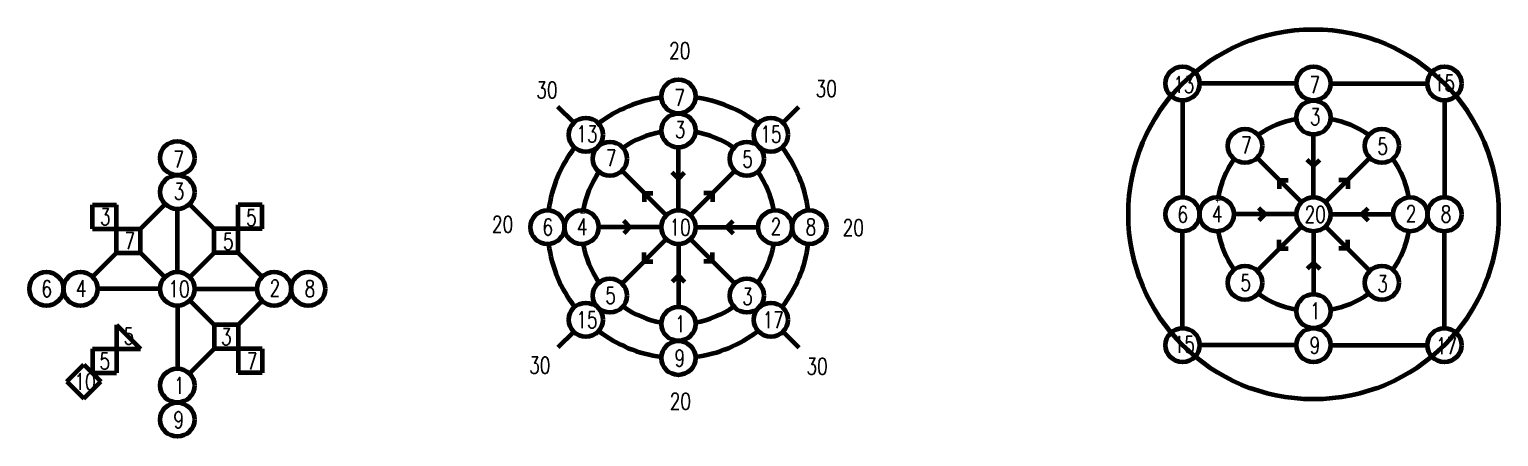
# Model space of a CAD drawing. Header units: millimetres. Extents: x 17618 to 124279, y -44229 to 16324.
# Drawn here: x 17618 to 39862, y 10152 to 16324 of the extents above; entities that cross this region are included whole.
import ezdxf

# ---------------------------------------------------------------- set-up
doc = ezdxf.new("R2010")
doc.units = ezdxf.units.MM
doc.header["$LTSCALE"] = 0.5
doc.layers.get('0').update_dxf_attribs({"lineweight": 80})
doc.styles.add('Annotative', font='romans.shx', dxfattribs={"width": 0.75})

msp = doc.modelspace()

# ---------------------------------------------------------------- linework, layer by layer
for p, q in [((36801, 15503), (35335, 15503)), ((37317, 15503), (38783, 15503)), ((25860, 14910), (25619, 15150)), ((29028, 14910), (29268, 15150)), ((35077, 15245), (35077, 13771)), ((39041, 15245), (39041, 13771)), ((37059, 13779), (37059, 14729)), ((27444, 13584), (27444, 14534)), ((36876, 13703), (36205, 14375)), ((37059, 14254), (36965, 14348)), ((37059, 14254), (37153, 14348)), ((37241, 13703), (37913, 14375)), ((27261, 13508), (26590, 14180)), ((27444, 14059), (27350, 14153)), ((27444, 14059), (27538, 14153)), ((27626, 13508), (28298, 14180)), ((36541, 14039), (36541, 13906)), ((36541, 14039), (36674, 14039)), ((37577, 14039), (37444, 14039)), ((37577, 14039), (37577, 13906)), ((26926, 13844), (26926, 13711)), ((26926, 13844), (27059, 13844)), ((27962, 13844), (27829, 13844)), ((27962, 13844), (27962, 13711)), ((18572, 13302), (18572, 13666)), ((18572, 13666), (18937, 13666)), ((18937, 12937), (18937, 13666)), ((19675, 13675), (19301, 13302)), ((19858, 12650), (19858, 13600)), ((20414, 13302), (20040, 13675)), ((20779, 12937), (20779, 13666)), ((21144, 13666), (20779, 13666)), ((21144, 13302), (21144, 13666)), ((36326, 13521), (36232, 13615)), ((37792, 13521), (37886, 13615)), ((26711, 13326), (26617, 13420)), ((28177, 13326), (28271, 13420)), ((36801, 13521), (35851, 13521)), ((36326, 13521), (36232, 13427)), ((37317, 13521), (38267, 13521)), ((37792, 13521), (37886, 13427)), ((18572, 13302), (19301, 13302)), ((19301, 12937), (19301, 13302)), ((20414, 12937), (20414, 13302)), ((21144, 13302), (20414, 13302)), ((27186, 13326), (26236, 13326)), ((27261, 13143), (26590, 12472)), ((26711, 13326), (26617, 13232)), ((27626, 13143), (28298, 12472)), ((27702, 13326), (28652, 13326)), ((28177, 13326), (28271, 13232)), ((35077, 11797), (35077, 13271)), ((36876, 13338), (36205, 12667)), ((36541, 13003), (36541, 13136)), ((37059, 13263), (37059, 12313)), ((37241, 13338), (37913, 12667)), ((37577, 13003), (37577, 13136)), ((39041, 11797), (39041, 13271)), ((18937, 12937), (18574, 12574)), ((18937, 12937), (19301, 12937)), ((19670, 12568), (19301, 12937)), ((20046, 12568), (20414, 12937)), ((20779, 12937), (20414, 12937)), ((21141, 12574), (20779, 12937)), ((26926, 12808), (26926, 12941)), ((27444, 13068), (27444, 12118)), ((27962, 12808), (27962, 12941)), ((36541, 13003), (36674, 13003)), ((37577, 13003), (37444, 13003)), ((26926, 12808), (27059, 12808)), ((27962, 12808), (27829, 12808)), ((37059, 12788), (36965, 12694)), ((37059, 12788), (37153, 12694)), ((27444, 12593), (27350, 12499)), ((27444, 12593), (27538, 12499)), ((19600, 12392), (18650, 12392)), ((20116, 12392), (21066, 12392)), ((19858, 12134), (19858, 11184)), ((20046, 12215), (20414, 11847)), ((20779, 11847), (21141, 12209)), ((18937, 11847), (18937, 11117)), ((18937, 11847), (19301, 11482)), ((20779, 11847), (20414, 11847)), ((20414, 11847), (20414, 11482)), ((20779, 11847), (20779, 11117)), ((25860, 11742), (25619, 11501)), ((29028, 11742), (29268, 11501)), ((18572, 11482), (19301, 11482)), ((18572, 11482), (18572, 11117)), ((20040, 11108), (20414, 11482)), ((21144, 11482), (20414, 11482)), ((21144, 11482), (21144, 11117)), ((36801, 11539), (35335, 11539)), ((37317, 11539), (38783, 11539)), ((18185, 10988), (18443, 11246)), ((18443, 11246), (18701, 10988)), ((18185, 10988), (18443, 10730)), ((18443, 10730), (18701, 10988)), ((18572, 11117), (18937, 11117)), ((21144, 11117), (20779, 11117))]:
    msp.add_line(p, q)
for centre, radius in [((37059, 13521), 2803), ((35077, 15503), 258), ((37059, 15503), 258), ((39041, 15503), 258), ((27444, 15308), 258), ((37059, 14987), 258), ((26042, 14727), 258), ((27444, 14792), 258), ((28845, 14727), 258), ((36022, 14558), 258), ((38095, 14558), 258), ((19858, 14374), 258), ((26407, 14363), 258), ((28480, 14363), 258), ((19858, 13858), 258), ((25462, 13326), 258), ((25978, 13326), 258), ((27444, 13326), 258), ((28910, 13326), 258), ((29426, 13326), 258), ((35077, 13521), 258), ((35593, 13521), 258), ((37059, 13521), 258), ((38525, 13521), 258), ((39041, 13521), 258), ((36022, 12484), 258), ((38095, 12484), 258), ((17876, 12392), 258), ((18392, 12392), 258), ((19858, 12392), 258), ((21324, 12392), 258), ((21840, 12392), 258), ((26407, 12289), 258), ((28480, 12289), 258), ((37059, 12055), 258), ((26042, 11924), 258), ((27444, 11860), 258), ((28845, 11924), 258), ((35077, 11539), 258), ((37059, 11539), 258), ((39041, 11539), 258), ((27444, 11344), 258), ((19858, 10926), 258), ((19858, 10410), 258)]:
    msp.add_circle(centre, radius)
for centre, radius, start, end in [((27444, 13326), 1982, 97.4636, 127.5364), ((27444, 13326), 1982, 52.4636, 82.5364), ((37059, 13521), 1466, 100.0965, 124.9035), ((37059, 13521), 1466, 55.0965, 79.9035), ((27444, 13326), 1466, 100.0965, 124.9035), ((27444, 13326), 1466, 55.0965, 79.9035), ((27444, 13326), 1982, 142.4636, 172.5364), ((27444, 13326), 1982, 7.4636, 37.5364), ((37059, 13521), 1466, 145.0965, 169.9035), ((37059, 13521), 1466, 10.0965, 34.9035), ((27444, 13326), 1466, 145.0965, 169.9035), ((27444, 13326), 1466, 10.0965, 34.9035), ((37059, 13521), 1466, 171.6326, 171.7905), ((27444, 13326), 1466, 171.6326, 171.7905), ((37059, 13521), 1466, 190.0965, 214.9035), ((37059, 13521), 1466, 325.0965, 349.9035), ((27444, 13326), 1982, 187.4636, 217.5364), ((27444, 13326), 1466, 190.0965, 214.9035), ((27444, 13326), 1466, 325.0965, 349.9035), ((27444, 13326), 1982, 322.4636, 352.5364), ((37059, 13521), 1466, 235.0965, 259.9035), ((37059, 13521), 1466, 280.0965, 304.9035), ((27444, 13326), 1466, 235.0965, 259.9035), ((27444, 13326), 1466, 280.0965, 304.9035), ((27444, 13326), 1982, 232.4636, 262.5364), ((27444, 13326), 1982, 277.4636, 307.5364)]:
    msp.add_arc(centre, radius, start, end)

# ---------------------------------------------------------------- texts
at = {"char_height": 250, "width": 8576, "attachment_point": 1, "style": 'Annotative'}
for s, insert in [('20', (27304, 16126)), ('13', (34935, 15610)), ('7', (36998, 15608)), ('15', (38880, 15635)), ('30', (25292, 15529)), ('7', (27383, 15413)), ('30', (29521, 15549)), ('3', (27389, 14929)), ('3', (37004, 15124)), ('13', (25898, 14864)), ('15', (28684, 14860)), ('7', (35962, 14694)), ('7', (19797, 14479)), ('7', (26347, 14499)), ('5', (28411, 14483)), ('5', (38026, 14678)), ('3', (19803, 13995)), ('3', (18686, 13608)), ('5', (20899, 13595)), ('6', (35000, 13647)), ('4', (35522, 13651)), ('20', (36924, 13644)), ('2', (38456, 13656)), ('8', (38985, 13649)), ('20', (24621, 13493)), ('6', (25385, 13452)), ('4', (25907, 13456)), ('10', (27309, 13449)), ('2', (28841, 13461)), ('8', (29370, 13454)), ('20', (29931, 13444)), ('7', (19058, 13245)), ('5', (20549, 13235)), ('6', (17799, 12518)), ('4', (18321, 12522)), ('10', (19723, 12515)), ('2', (21255, 12527)), ('8', (21784, 12520)), ('5', (35952, 12611)), ('3', (38025, 12595)), ('5', (26337, 12416)), ('3', (28410, 12400)), ('15', (25898, 12047)), ('17', (28718, 12045)), ('1', (37007, 12180)), ('5', (19044, 11800)), ('1', (27392, 11985)), ('3', (20519, 11789)), ('15', (34942, 11672)), ('9', (36999, 11661)), ('17', (38912, 11652)), ('5', (18680, 11422)), ('7', (20911, 11420)), ('30', (25185, 11359)), ('9', (27384, 11466)), ('30', (29383, 11342)), ('10', (18300, 11109)), ('1', (19806, 11051)), ('20', (27313, 10811)), ('9', (19798, 10532))]:
    msp.add_mtext(s, dxfattribs=dict(at, insert=insert))

doc.saveas('drawing.dxf')
